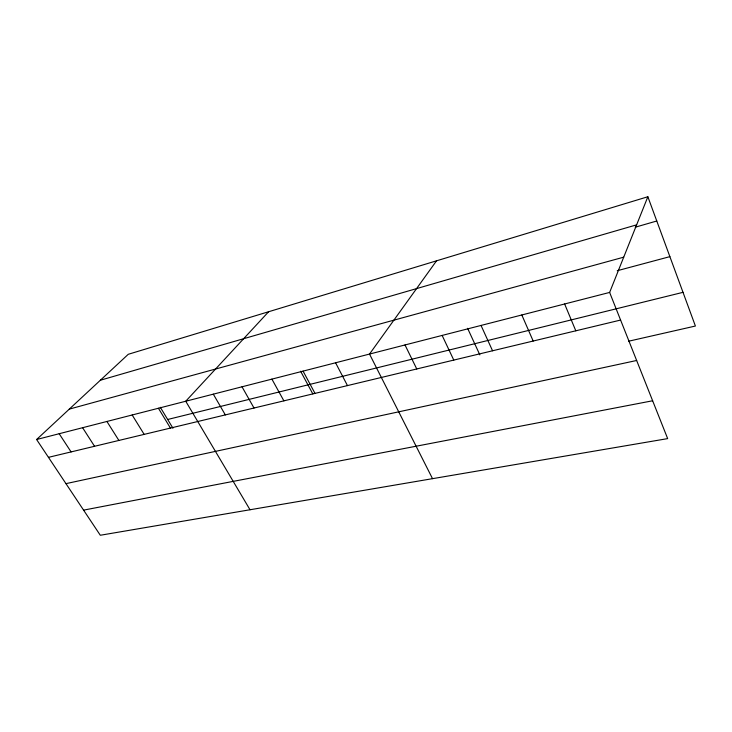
<?xml version="1.0" encoding="UTF-8"?>
<svg xmlns="http://www.w3.org/2000/svg" width="732" height="732" viewBox="0 0 732 732"><rect width="100%" height="100%" fill="white"/><g stroke="black" fill="none" stroke-linecap="round" stroke-linejoin="round"><path stroke-width="1.1" d="M609.628 292.434L647.857 196.743L128.265 354.297L36.6 439.52L100.302 535.257L667.666 438.614L609.628 292.434L36.6 439.52M436.528 260.821L369.523 354.059L432.521 478.664M268.626 311.731L185.736 401.237L250.015 509.756M100.376 380.228L636.63 224.843M635.239 227.213L656.778 221M69.302 409.115L623.719 257.17M617.241 270.721L669.881 256.639M167.674 419.482L683.011 292.333M48.458 457.344L620.599 320.058M628.66 341.204L695.4 326.033L647.857 196.743M65.962 483.642L636.648 360.483M83.585 510.131L652.642 400.77M59.182 433.728L71.086 451.918M82.606 427.717L94.547 446.291M106.918 421.476L118.886 440.444M132.172 414.989L144.167 434.378M160.308 407.294L172.953 428.22M158.423 408.255L170.437 428.074M213.314 394.164L225.328 414.907M242.018 386.798L254.013 408.026M271.901 379.121L283.888 400.852M303.066 371.124L315.007 393.386M300.614 371.225L312.793 393.889M335.576 362.779L347.471 385.599M405.006 344.955L416.764 368.974M442.137 335.421L453.785 360.089M467.602 328.302L479.844 354.874M481.034 325.438L492.554 350.784M521.815 314.97L533.18 341.039M564.628 303.981L575.809 330.809"/></g></svg>
